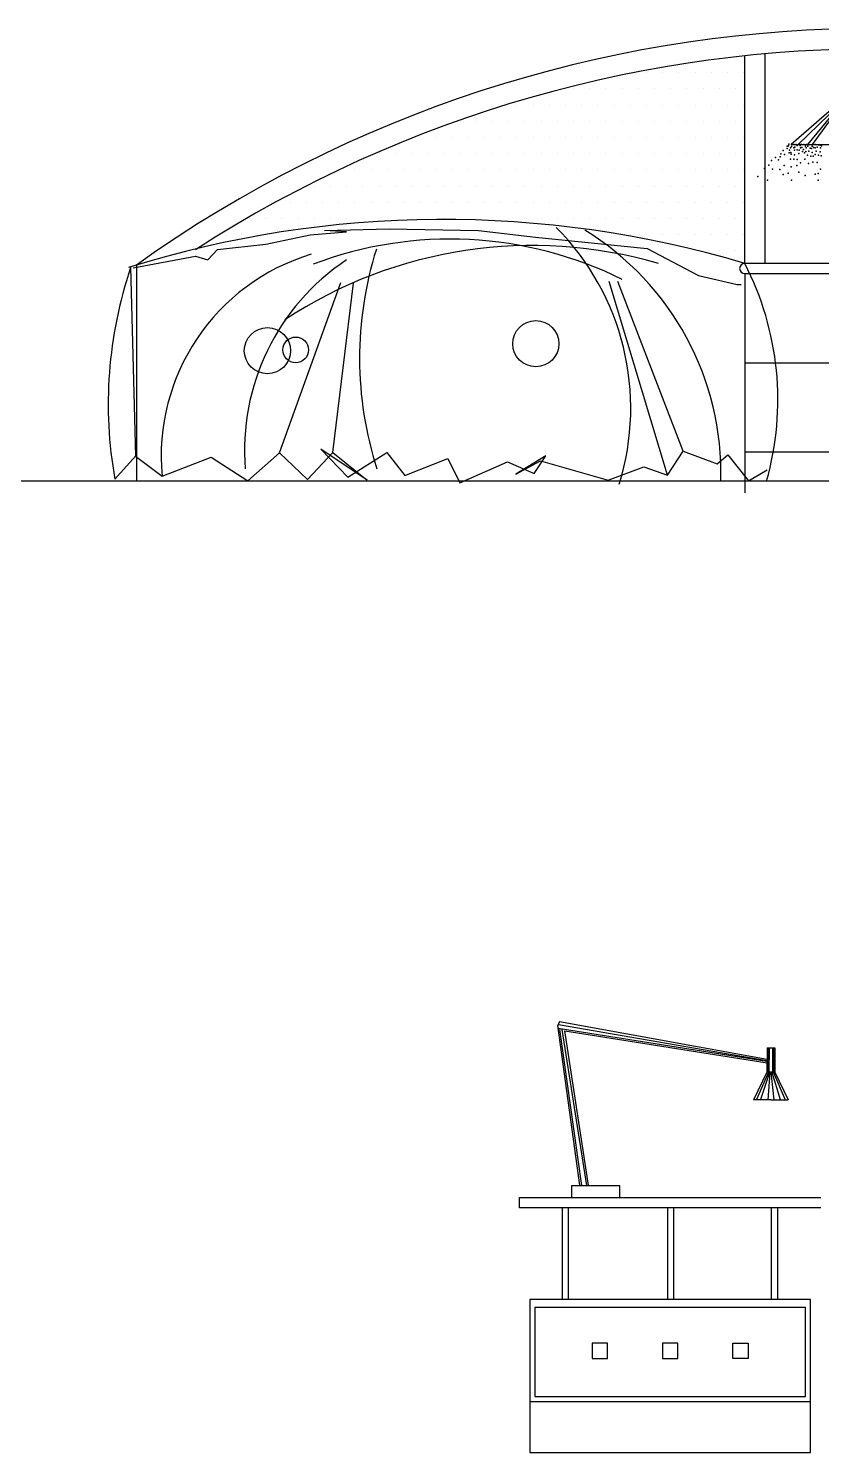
# Model space of a CAD drawing. Header units: inches. Extents: x 15.4 to 57.9, y 9.9 to 34.7.
# Drawn here: x 29.855 to 31.409, y 12.648 to 15.441 of the extents above; entities that cross this region are included whole.
import ezdxf

# ---------------------------------------------------------------- set-up
doc = ezdxf.new("R2010")
doc.units = ezdxf.units.IN
doc.header["$MEASUREMENT"] = 0
doc.layers.add('02', color=2, linetype='Continuous')
doc.layers.add('1', color=1, linetype='Continuous')

msp = doc.modelspace()

# ---------------------------------------------------------------- linework, layer by layer
at = {"layer": '02'}
for p, q in [((31.2989, 14.9807), (31.2989, 15.3916)), ((31.2589, 14.9807), (31.2589, 15.3877)), ((31.0663, 15.3545), (31.0663, 15.3545)), ((31.0981, 15.3545), (31.0981, 15.3545)), ((31.1298, 15.3545), (31.1298, 15.3545)), ((31.1616, 15.3545), (31.1616, 15.3545)), ((31.1933, 15.3545), (31.1933, 15.3545)), ((31.2251, 15.3545), (31.2251, 15.3545)), ((31.2568, 15.3545), (31.2568, 15.3545)), ((30.9234, 15.3227), (30.9234, 15.3227)), ((30.9552, 15.3227), (30.9552, 15.3227)), ((30.9869, 15.3227), (30.9869, 15.3227)), ((31.0187, 15.3227), (31.0187, 15.3227)), ((31.0504, 15.3227), (31.0504, 15.3227)), ((31.0822, 15.3227), (31.0822, 15.3227)), ((31.1139, 15.3227), (31.1139, 15.3227)), ((31.1457, 15.3227), (31.1457, 15.3227)), ((31.1774, 15.3227), (31.1774, 15.3227)), ((31.2092, 15.3227), (31.2092, 15.3227)), ((31.2409, 15.3227), (31.2409, 15.3227)), ((30.8123, 15.291), (30.8123, 15.291)), ((30.8441, 15.291), (30.8441, 15.291)), ((30.8758, 15.291), (30.8758, 15.291)), ((30.9076, 15.291), (30.9076, 15.291)), ((30.9393, 15.291), (30.9393, 15.291)), ((30.9711, 15.291), (30.9711, 15.291)), ((31.0028, 15.291), (31.0028, 15.291)), ((31.0346, 15.291), (31.0346, 15.291)), ((31.0663, 15.291), (31.0663, 15.291)), ((31.0981, 15.291), (31.0981, 15.291)), ((31.1298, 15.291), (31.1298, 15.291)), ((31.1616, 15.291), (31.1616, 15.291)), ((31.1933, 15.291), (31.1933, 15.291)), ((31.2251, 15.291), (31.2251, 15.291)), ((31.2568, 15.291), (31.2568, 15.291)), ((31.4393, 15.2918), (31.3498, 15.214)), ((31.4442, 15.2918), (31.3638, 15.214)), ((31.3827, 15.214), (31.4467, 15.2918)), ((31.3916, 15.214), (31.4487, 15.2918)), ((30.7012, 15.2592), (30.7012, 15.2592)), ((30.7329, 15.2592), (30.7329, 15.2592)), ((30.7647, 15.2592), (30.7647, 15.2592)), ((30.7964, 15.2592), (30.7964, 15.2592)), ((30.8282, 15.2592), (30.8282, 15.2592)), ((30.8599, 15.2592), (30.8599, 15.2592)), ((30.8917, 15.2592), (30.8917, 15.2592)), ((30.9234, 15.2592), (30.9234, 15.2592)), ((30.9552, 15.2592), (30.9552, 15.2592)), ((30.9869, 15.2592), (30.9869, 15.2592)), ((31.0187, 15.2592), (31.0187, 15.2592)), ((31.0504, 15.2592), (31.0504, 15.2592)), ((31.0822, 15.2592), (31.0822, 15.2592)), ((31.1139, 15.2592), (31.1139, 15.2592)), ((31.1457, 15.2592), (31.1457, 15.2592)), ((31.1774, 15.2592), (31.1774, 15.2592)), ((31.2092, 15.2592), (31.2092, 15.2592)), ((31.2409, 15.2592), (31.2409, 15.2592)), ((30.6218, 15.2275), (30.6218, 15.2275)), ((30.6536, 15.2275), (30.6536, 15.2275)), ((30.6853, 15.2275), (30.6853, 15.2275)), ((30.7171, 15.2275), (30.7171, 15.2275)), ((30.7488, 15.2275), (30.7488, 15.2275)), ((30.7806, 15.2275), (30.7806, 15.2275)), ((30.8123, 15.2275), (30.8123, 15.2275)), ((30.8441, 15.2275), (30.8441, 15.2275)), ((30.8758, 15.2275), (30.8758, 15.2275)), ((30.9076, 15.2275), (30.9076, 15.2275)), ((30.9393, 15.2275), (30.9393, 15.2275)), ((30.9711, 15.2275), (30.9711, 15.2275)), ((31.0028, 15.2275), (31.0028, 15.2275)), ((31.0346, 15.2275), (31.0346, 15.2275)), ((31.0663, 15.2275), (31.0663, 15.2275)), ((31.0981, 15.2275), (31.0981, 15.2275)), ((31.1298, 15.2275), (31.1298, 15.2275)), ((31.1616, 15.2275), (31.1616, 15.2275)), ((31.1933, 15.2275), (31.1933, 15.2275)), ((31.2251, 15.2275), (31.2251, 15.2275)), ((31.2568, 15.2275), (31.2568, 15.2275)), ((30.5424, 15.1957), (30.5424, 15.1957)), ((30.5742, 15.1957), (30.5742, 15.1957)), ((30.6059, 15.1957), (30.6059, 15.1957)), ((30.6377, 15.1957), (30.6377, 15.1957)), ((30.6694, 15.1957), (30.6694, 15.1957)), ((30.7012, 15.1957), (30.7012, 15.1957)), ((30.7329, 15.1957), (30.7329, 15.1957)), ((30.7647, 15.1957), (30.7647, 15.1957)), ((30.7964, 15.1957), (30.7964, 15.1957)), ((30.8282, 15.1957), (30.8282, 15.1957)), ((30.8599, 15.1957), (30.8599, 15.1957)), ((30.8917, 15.1957), (30.8917, 15.1957)), ((30.9234, 15.1957), (30.9234, 15.1957)), ((30.9552, 15.1957), (30.9552, 15.1957)), ((30.9869, 15.1957), (30.9869, 15.1957)), ((31.0187, 15.1957), (31.0187, 15.1957)), ((31.0504, 15.1957), (31.0504, 15.1957)), ((31.0822, 15.1957), (31.0822, 15.1957)), ((31.1139, 15.1957), (31.1139, 15.1957)), ((31.1457, 15.1957), (31.1457, 15.1957)), ((31.1774, 15.1957), (31.1774, 15.1957)), ((31.2092, 15.1957), (31.2092, 15.1957)), ((31.2409, 15.1957), (31.2409, 15.1957)), ((31.3498, 15.214), (31.622, 15.214)), ((30.4948, 15.164), (30.4948, 15.164)), ((30.5266, 15.164), (30.5266, 15.164)), ((30.5583, 15.164), (30.5583, 15.164)), ((30.5901, 15.164), (30.5901, 15.164)), ((30.6218, 15.164), (30.6218, 15.164)), ((30.6536, 15.164), (30.6536, 15.164)), ((30.6853, 15.164), (30.6853, 15.164)), ((30.7171, 15.164), (30.7171, 15.164)), ((30.7488, 15.164), (30.7488, 15.164)), ((30.7806, 15.164), (30.7806, 15.164)), ((30.8123, 15.164), (30.8123, 15.164)), ((30.8441, 15.164), (30.8441, 15.164)), ((30.8758, 15.164), (30.8758, 15.164)), ((30.9076, 15.164), (30.9076, 15.164)), ((30.9393, 15.164), (30.9393, 15.164)), ((30.9711, 15.164), (30.9711, 15.164)), ((31.0028, 15.164), (31.0028, 15.164)), ((31.0346, 15.164), (31.0346, 15.164)), ((31.0663, 15.164), (31.0663, 15.164)), ((31.0981, 15.164), (31.0981, 15.164)), ((31.1298, 15.164), (31.1298, 15.164)), ((31.1616, 15.164), (31.1616, 15.164)), ((31.1933, 15.164), (31.1933, 15.164)), ((31.2251, 15.164), (31.2251, 15.164)), ((31.2568, 15.164), (31.2568, 15.164)), ((30.4154, 15.1322), (30.4154, 15.1322)), ((30.4472, 15.1322), (30.4472, 15.1322)), ((30.4789, 15.1322), (30.4789, 15.1322)), ((30.5107, 15.1322), (30.5107, 15.1322)), ((30.5424, 15.1322), (30.5424, 15.1322)), ((30.5742, 15.1322), (30.5742, 15.1322)), ((30.6059, 15.1322), (30.6059, 15.1322)), ((30.6377, 15.1322), (30.6377, 15.1322)), ((30.6694, 15.1322), (30.6694, 15.1322)), ((30.7012, 15.1322), (30.7012, 15.1322)), ((30.7329, 15.1322), (30.7329, 15.1322)), ((30.7647, 15.1322), (30.7647, 15.1322)), ((30.7964, 15.1322), (30.7964, 15.1322)), ((30.8282, 15.1322), (30.8282, 15.1322)), ((30.8599, 15.1322), (30.8599, 15.1322)), ((30.8917, 15.1322), (30.8917, 15.1322)), ((30.9234, 15.1322), (30.9234, 15.1322)), ((30.9552, 15.1322), (30.9552, 15.1322)), ((30.9869, 15.1322), (30.9869, 15.1322)), ((31.0187, 15.1322), (31.0187, 15.1322)), ((31.0504, 15.1322), (31.0504, 15.1322)), ((31.0822, 15.1322), (31.0822, 15.1322)), ((31.1139, 15.1322), (31.1139, 15.1322)), ((31.1457, 15.1322), (31.1457, 15.1322)), ((31.1774, 15.1322), (31.1774, 15.1322)), ((31.2092, 15.1322), (31.2092, 15.1322)), ((31.2409, 15.1322), (31.2409, 15.1322)), ((30.3678, 15.1005), (30.3678, 15.1005)), ((30.3996, 15.1005), (30.3996, 15.1005)), ((30.4313, 15.1005), (30.4313, 15.1005)), ((30.4631, 15.1005), (30.4631, 15.1005)), ((30.4948, 15.1005), (30.4948, 15.1005)), ((30.5266, 15.1005), (30.5266, 15.1005)), ((30.5583, 15.1005), (30.5583, 15.1005)), ((30.5901, 15.1005), (30.5901, 15.1005)), ((30.6218, 15.1005), (30.6218, 15.1005)), ((30.6536, 15.1005), (30.6536, 15.1005)), ((30.6853, 15.1005), (30.6853, 15.1005)), ((30.7171, 15.1005), (30.7171, 15.1005)), ((30.7488, 15.1005), (30.7488, 15.1005)), ((30.7806, 15.1005), (30.7806, 15.1005)), ((30.8123, 15.1005), (30.8123, 15.1005)), ((30.8441, 15.1005), (30.8441, 15.1005)), ((30.8758, 15.1005), (30.8758, 15.1005)), ((30.9076, 15.1005), (30.9076, 15.1005)), ((30.9393, 15.1005), (30.9393, 15.1005)), ((30.9711, 15.1005), (30.9711, 15.1005)), ((31.0028, 15.1005), (31.0028, 15.1005)), ((31.0346, 15.1005), (31.0346, 15.1005)), ((31.0663, 15.1005), (31.0663, 15.1005)), ((31.0981, 15.1005), (31.0981, 15.1005)), ((31.1298, 15.1005), (31.1298, 15.1005)), ((31.1616, 15.1005), (31.1616, 15.1005)), ((31.1933, 15.1005), (31.1933, 15.1005)), ((31.2251, 15.1005), (31.2251, 15.1005)), ((31.2568, 15.1005), (31.2568, 15.1005)), ((30.2884, 15.0687), (30.2884, 15.0687)), ((30.3202, 15.0687), (30.3202, 15.0687)), ((30.3519, 15.0687), (30.3519, 15.0687)), ((30.3837, 15.0687), (30.3837, 15.0687)), ((30.4154, 15.0687), (30.4154, 15.0687)), ((30.4472, 15.0687), (30.4472, 15.0687)), ((30.4789, 15.0687), (30.4789, 15.0687)), ((30.5107, 15.0687), (30.5107, 15.0687)), ((30.5424, 15.0687), (30.5424, 15.0687)), ((30.5742, 15.0687), (30.5742, 15.0687)), ((30.6059, 15.0687), (30.6059, 15.0687)), ((30.6377, 15.0687), (30.6377, 15.0687)), ((30.6694, 15.0687), (30.6694, 15.0687)), ((30.7012, 15.0687), (30.7012, 15.0687)), ((30.7329, 15.0687), (30.7329, 15.0687)), ((30.7647, 15.0687), (30.7647, 15.0687)), ((30.7964, 15.0687), (30.7964, 15.0687)), ((30.8282, 15.0687), (30.8282, 15.0687)), ((30.8599, 15.0687), (30.8599, 15.0687)), ((30.8917, 15.0687), (30.8917, 15.0687)), ((30.9234, 15.0687), (30.9234, 15.0687)), ((30.9552, 15.0687), (30.9552, 15.0687)), ((30.9869, 15.0687), (30.9869, 15.0687)), ((31.0187, 15.0687), (31.0187, 15.0687)), ((31.0504, 15.0687), (31.0504, 15.0687)), ((31.0822, 15.0687), (31.0822, 15.0687)), ((31.1139, 15.0687), (31.1139, 15.0687)), ((31.1457, 15.0687), (31.1457, 15.0687)), ((31.1774, 15.0687), (31.1774, 15.0687)), ((31.2092, 15.0687), (31.2092, 15.0687)), ((31.2409, 15.0687), (31.2409, 15.0687)), ((30.2408, 15.037), (30.2408, 15.037)), ((30.2726, 15.037), (30.2726, 15.037)), ((30.3043, 15.037), (30.3043, 15.037)), ((30.3205, 15.0183), (30.4073, 15.0364)), ((30.4073, 15.0364), (30.4785, 15.0422)), ((30.4354, 15.0451), (30.5623, 15.0484)), ((30.4785, 15.0422), (30.4354, 15.0451)), ((30.5623, 15.0484), (30.7368, 15.045)), ((30.7368, 15.045), (30.8489, 15.032)), ((30.8489, 15.032), (31.0675, 15.01)), ((31.0346, 15.037), (31.0346, 15.037)), ((31.0663, 15.037), (31.0663, 15.037)), ((31.0981, 15.037), (31.0981, 15.037)), ((31.1298, 15.037), (31.1298, 15.037)), ((31.1616, 15.037), (31.1616, 15.037)), ((31.1933, 15.037), (31.1933, 15.037)), ((31.2251, 15.037), (31.2251, 15.037)), ((31.2568, 15.037), (31.2568, 15.037)), ((30.2063, 14.9876), (30.2256, 15.0079)), ((30.2256, 15.0079), (30.3205, 15.0183)), ((31.0675, 15.01), (31.1681, 14.9571)), ((31.1774, 15.0052), (31.1774, 15.0052)), ((31.2092, 15.0052), (31.2092, 15.0052)), ((31.2409, 15.0052), (31.2409, 15.0052)), ((30.0553, 14.973), (30.0649, 14.6027)), ((30.06, 14.9719), (30.1823, 14.9949)), ((30.0666, 14.9773), (30.0666, 14.5542)), ((30.1823, 14.9949), (30.2063, 14.9876)), ((31.2589, 14.9807), (31.7089, 14.9807)), ((30.3469, 14.6091), (30.4674, 14.9433)), ((31.1077, 14.5655), (30.9931, 14.9448)), ((31.1382, 14.6126), (31.0102, 14.9452)), ((31.1681, 14.9571), (31.2439, 14.9393)), ((31.2589, 14.9607), (31.2589, 14.5307)), ((31.2589, 14.9607), (31.7089, 14.9607)), ((30.4517, 14.6094), (30.4918, 14.9415)), ((31.2439, 14.9393), (31.2518, 14.9395)), ((31.2589, 14.7857), (31.7089, 14.7857)), ((30.285, 14.5539), (30.3469, 14.6091)), ((30.3469, 14.6091), (30.4019, 14.5569)), ((30.4019, 14.5569), (30.4517, 14.6094)), ((30.4281, 14.616), (30.4807, 14.5614)), ((30.5189, 14.5551), (30.4281, 14.616)), ((30.4517, 14.6094), (30.5189, 14.5551)), ((30.4807, 14.5614), (30.5574, 14.6097)), ((30.5574, 14.6097), (30.5927, 14.5643)), ((31.1077, 14.5655), (31.1382, 14.6126)), ((31.1382, 14.6126), (31.2046, 14.5875)), ((31.2589, 14.6107), (31.7089, 14.6107)), ((30.0244, 14.5575), (30.0648, 14.6028)), ((30.0648, 14.6028), (30.1169, 14.5634)), ((30.1169, 14.5634), (30.2131, 14.6007)), ((30.2131, 14.6007), (30.285, 14.5539)), ((30.5927, 14.5643), (30.6771, 14.5982)), ((30.6771, 14.5982), (30.7003, 14.5501)), ((30.7003, 14.5501), (30.7942, 14.5915)), ((30.7942, 14.5915), (30.846, 14.5685)), ((30.8694, 14.6032), (30.8105, 14.5675)), ((30.8105, 14.5675), (30.8585, 14.5931)), ((30.846, 14.5685), (30.8694, 14.6032)), ((30.8585, 14.5931), (30.9911, 14.5552)), ((30.9911, 14.5552), (31.061, 14.5813)), ((31.061, 14.5813), (31.1077, 14.5655)), ((31.2046, 14.5875), (31.2261, 14.6051)), ((31.2261, 14.6051), (31.2666, 14.5542)), ((31.2666, 14.5542), (31.3026, 14.5758)), ((30.8962, 13.4934), (30.8925, 13.486)), ((30.8962, 13.4934), (31.3026, 13.4198)), ((30.9358, 13.1724), (30.8925, 13.486)), ((30.8934, 13.4806), (31.302, 13.416)), ((30.8942, 13.4881), (31.302, 13.4175)), ((30.9394, 13.1718), (30.8968, 13.4783)), ((30.9493, 13.1718), (30.901, 13.4783)), ((30.9524, 13.1724), (30.9062, 13.4751)), ((30.9062, 13.4751), (31.3026, 13.4126)), ((31.3027, 13.4419), (31.3025, 13.394)), ((31.3027, 13.4419), (31.3181, 13.4419)), ((31.3041, 13.4415), (31.3039, 13.3942)), ((31.3066, 13.4415), (31.3064, 13.3941)), ((31.3134, 13.4415), (31.3132, 13.3941)), ((31.3159, 13.4415), (31.3157, 13.3941)), ((31.3181, 13.4419), (31.3179, 13.3941)), ((31.3025, 13.3942), (31.2763, 13.3402)), ((31.3057, 13.3941), (31.2818, 13.3405)), ((31.3076, 13.3935), (31.2899, 13.3405)), ((31.3179, 13.3941), (31.3025, 13.3942)), ((31.3082, 13.3928), (31.3043, 13.3404)), ((31.3101, 13.3941), (31.3162, 13.3404)), ((31.312, 13.3941), (31.3287, 13.341)), ((31.3151, 13.3934), (31.338, 13.3403)), ((31.3179, 13.3941), (31.3438, 13.3399)), ((31.31, 13.34), (31.2763, 13.3402)), ((31.31, 13.34), (31.3438, 13.3399)), ((30.9192, 13.1716), (30.9191, 13.1486)), ((31.0144, 13.1712), (30.9192, 13.1716)), ((31.0143, 13.1482), (31.0144, 13.1712)), ((30.8178, 13.1284), (30.8178, 13.1484)), ((30.8178, 13.1484), (31.4078, 13.1484)), ((31.4078, 13.1284), (30.8178, 13.1284)), ((30.9018, 12.9484), (30.9018, 13.1284)), ((30.9138, 12.9484), (30.9138, 13.1284)), ((30.9191, 13.1486), (31.0143, 13.1482)), ((31.1082, 12.9484), (31.1082, 13.1284)), ((31.1202, 12.9484), (31.1202, 13.1284)), ((31.3117, 12.9484), (31.3117, 13.1284)), ((31.3237, 12.9484), (31.3237, 13.1284)), ((31.3878, 12.9484), (30.8378, 12.9484)), ((30.8378, 12.9484), (30.8378, 12.6484)), ((30.8478, 12.9334), (30.8478, 12.7584)), ((30.8478, 12.9334), (31.3778, 12.9334)), ((31.3778, 12.7584), (31.3778, 12.9334)), ((31.3878, 12.6484), (31.3878, 12.9484)), ((30.99, 12.863), (30.96, 12.863)), ((30.96, 12.863), (30.96, 12.833)), ((30.99, 12.833), (30.99, 12.863)), ((31.1278, 12.863), (31.0978, 12.863)), ((31.0978, 12.863), (31.0978, 12.833)), ((31.1278, 12.833), (31.1278, 12.863)), ((31.2355, 12.833), (31.2355, 12.863)), ((31.2355, 12.863), (31.2655, 12.863)), ((31.2655, 12.863), (31.2655, 12.833)), ((30.96, 12.833), (30.99, 12.833)), ((31.0978, 12.833), (31.1278, 12.833)), ((31.2655, 12.833), (31.2355, 12.833)), ((30.8378, 12.7484), (31.3878, 12.7484)), ((30.8478, 12.7584), (31.3778, 12.7584)), ((30.8378, 12.6484), (31.3878, 12.6484))]:
    msp.add_line(p, q, dxfattribs=at)
for centre, radius in [((30.8494, 14.8231), 0.0453), ((30.3233, 14.8094), 0.0453), ((30.3788, 14.8109), 0.0252)]:
    msp.add_circle(centre, radius, dxfattribs=at)
for centre, radius, start, end in [((31.5134, 12.9537), 2.4876, 56.341, 125.5645), ((31.5195, 12.9359), 2.4656, 56.1576, 122.8487), ((30.6681, 12.9945), 2.0722, 73.4328, 107.3136), ((30.6817, 14.2699), 0.7583, 63.5989, 110.7325), ((30.5328, 14.6967), 0.5028, 342.7564, 44.7878), ((30.6529, 14.5688), 0.5595, 358.3601, 58.4714), ((30.5292, 14.6022), 0.4141, 106.8087, 185.3804), ((30.843, 14.1331), 0.8825, 73.7487, 123.3926), ((31.2145, 14.7948), 0.7105, 162.501, 197.804), ((30.8445, 14.7045), 0.8332, 161.2902, 190.1651), ((30.7274, 14.6138), 0.449, 123.6913, 184.6479), ((31.2589, 14.9707), 0.01, 90, 270), ((30.7392, 14.7129), 0.5847, 344.164, 27.2579)]:
    msp.add_arc(centre, radius, start, end, dxfattribs=at)
at = {"layer": '1'}
msp.add_line((15.7844, 14.5542), (36.0806, 14.5542), dxfattribs=at)
for p in [(31.3294, 15.1955), (31.3342, 15.2021), (31.337, 15.1939), (31.3424, 15.2107), (31.3424, 15.2059), (31.3446, 15.2113), (31.3452, 15.2145), (31.3462, 15.1977), (31.3468, 15.2026), (31.3489, 15.2075), (31.3495, 15.1983), (31.35, 15.1945), (31.3506, 15.214), (31.3506, 15.2097), (31.3549, 15.2069), (31.3554, 15.214), (31.3565, 15.2026), (31.3571, 15.2086), (31.3598, 15.214), (31.3614, 15.2118), (31.362, 15.2031), (31.3652, 15.1961), (31.3658, 15.2026), (31.3674, 15.2118), (31.3675, 15.214), (31.3685, 15.2069), (31.3701, 15.2135), (31.3707, 15.208), (31.3723, 15.1999), (31.3739, 15.2037), (31.375, 15.214), (31.3761, 15.1977), (31.3783, 15.2102), (31.3788, 15.1999), (31.3794, 15.2075), (31.38, 15.2135), (31.3826, 15.2102), (31.3843, 15.214), (31.3843, 15.2004), (31.3875, 15.2064), (31.3897, 15.2059), (31.3908, 15.2102), (31.3913, 15.1983), (31.394, 15.208), (31.3969, 15.2135), (31.3973, 15.2075), (31.3973, 15.1939), (31.3989, 15.2004), (31.4011, 15.2086), (31.4038, 15.2129), (31.4071, 15.2124), (31.4071, 15.1993), (31.4076, 15.2075), (31.4087, 15.2129), (31.4094, 15.2113), (31.2978, 15.1668), (31.3065, 15.1733), (31.3114, 15.1825), (31.319, 15.188), (31.325, 15.1836), (31.3283, 15.1896), (31.3364, 15.1728), (31.3489, 15.1852), (31.35, 15.17), (31.3554, 15.1852), (31.3565, 15.1934), (31.3609, 15.1728), (31.3614, 15.1842), (31.3685, 15.1776), (31.3767, 15.1852), (31.3821, 15.1928), (31.3837, 15.1766), (31.3886, 15.1907), (31.3924, 15.1793), (31.3931, 15.1912), (31.4011, 15.1787), (31.4038, 15.1928), (31.4087, 15.1917), (31.2848, 15.1511), (31.3033, 15.144), (31.3136, 15.1657), (31.3277, 15.1646), (31.3342, 15.1549), (31.344, 15.1576), (31.3506, 15.144), (31.3647, 15.1592), (31.3777, 15.1532), (31.3973, 15.1554), (31.4027, 15.157), (31.4027, 15.144), (31.4076, 15.1652)]:
    msp.add_point(p, dxfattribs=at)

doc.saveas('drawing.dxf')
